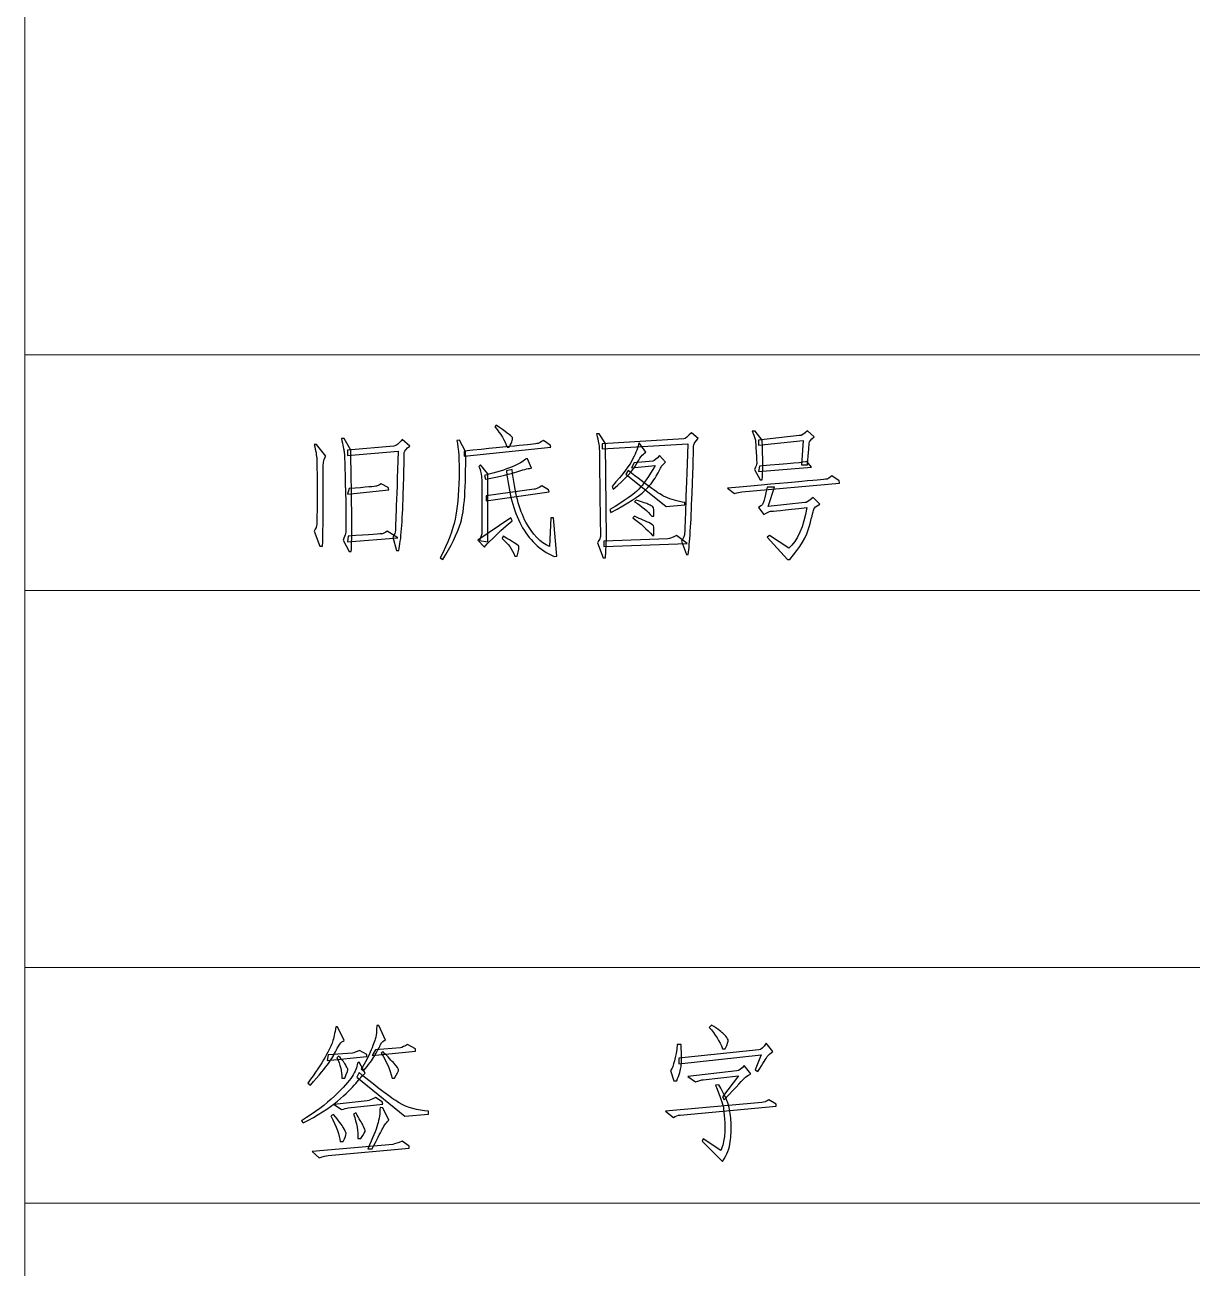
# Model space of a CAD drawing. Header units: millimetres. Extents: x -894 to 2281, y 379 to 1725.
# Drawn here: x -894.2 to -783, y 489.3 to 607.8 of the extents above; entities that cross this region are included whole.
import ezdxf

# ---------------------------------------------------------------- set-up
doc = ezdxf.new("R2010")
doc.units = ezdxf.units.MM
doc.layers.add('layer 1', color=7, linetype='Continuous')

msp = doc.modelspace()

# ---------------------------------------------------------------- linework, layer by layer
at = {"layer": 'layer 1', "color": 1, "lineweight": 9}
for points in [[(-894.236, 1713.062), (-894.236, 1713.062), (-894.236, 378.7), (-894.236, 378.7)], [(-773.752, 576.383), (-773.752, 576.383), (-894.236, 576.383), (-894.236, 576.383)], [(-773.752, 553.919), (-773.752, 553.919), (-894.236, 553.919), (-894.236, 553.919)], [(-773.752, 517.977), (-773.752, 517.977), (-894.236, 517.977), (-894.236, 517.977)], [(-773.752, 495.513), (-773.752, 495.513), (-894.236, 495.513), (-894.236, 495.513)]]:
    msp.add_open_spline(points, degree=3, dxfattribs=at)
at = {"layer": 'layer 1', "color": 1}
for points, knots in [([(-848.27, 567.569), (-848.481, 568.2), (-848.868, 568.85), (-849.429, 569.517), (-849.429, 569.517), (-849.429, 569.517), (-849.324, 569.674), (-849.324, 569.674), (-849.324, 569.674), (-848.412, 569.043), (-847.902, 568.665), (-847.796, 568.542), (-847.796, 568.542), (-847.693, 568.418), (-847.78, 568.095), (-848.061, 567.569), (-848.061, 567.569), (-848.061, 567.569), (-848.27, 567.569), (-848.27, 567.569)], [0, 0, 0, 0, 0.2, 0.2, 0.2, 0.2, 0.4, 0.4, 0.4, 0.4, 0.6, 0.6, 0.6, 0.6, 0.8, 0.8, 0.8, 0.8, 1, 1, 1, 1]), ([(-830.634, 563.146), (-830.739, 560.302), (-830.86, 558.372), (-831.002, 557.355), (-831.002, 557.355), (-831.002, 557.355), (-831.159, 557.355), (-831.159, 557.355), (-831.159, 557.355), (-831.159, 557.355), (-831.633, 558.617), (-831.633, 558.617), (-831.633, 558.617), (-831.458, 558.898), (-831.361, 559.161), (-831.343, 559.408), (-831.343, 559.408), (-831.325, 559.653), (-831.229, 562.479), (-831.054, 567.884), (-831.054, 567.884), (-831.054, 567.884), (-839.215, 567.41), (-839.215, 567.41), (-839.215, 567.41), (-839.215, 567.41), (-839.215, 567.884), (-839.215, 567.884), (-839.215, 567.884), (-839.215, 567.884), (-831.422, 568.358), (-831.422, 568.358), (-831.422, 568.358), (-831.283, 568.394), (-831.036, 568.587), (-830.685, 568.937), (-830.685, 568.937), (-830.685, 568.937), (-830.054, 568.412), (-830.054, 568.412), (-830.054, 568.412), (-830.371, 568.059), (-830.519, 567.805), (-830.501, 567.648), (-830.501, 567.648), (-830.483, 567.488), (-830.528, 565.988), (-830.634, 563.146)], [0, 0, 0, 0, 0.0833333, 0.0833333, 0.0833333, 0.0833333, 0.1666667, 0.1666667, 0.1666667, 0.1666667, 0.25, 0.25, 0.25, 0.25, 0.3333333, 0.3333333, 0.3333333, 0.3333333, 0.4166667, 0.4166667, 0.4166667, 0.4166667, 0.5, 0.5, 0.5, 0.5, 0.5833333, 0.5833333, 0.5833333, 0.5833333, 0.6666667, 0.6666667, 0.6666667, 0.6666667, 0.75, 0.75, 0.75, 0.75, 0.8333333, 0.8333333, 0.8333333, 0.8333333, 0.9166667, 0.9166667, 0.9166667, 0.9166667, 1, 1, 1, 1]), ([(-823.946, 564.462), (-823.946, 564.462), (-824.157, 564.462), (-824.157, 564.462), (-824.157, 564.462), (-824.157, 564.462), (-824.683, 565.462), (-824.683, 565.462), (-824.683, 565.462), (-824.544, 565.743), (-824.474, 565.927), (-824.474, 566.015), (-824.474, 566.015), (-824.474, 566.102), (-824.49, 566.462), (-824.526, 567.095), (-824.526, 567.095), (-824.562, 567.726), (-824.577, 568.077), (-824.577, 568.146), (-824.577, 568.146), (-824.577, 568.218), (-824.683, 568.533), (-824.894, 569.094), (-824.894, 569.094), (-824.894, 569.094), (-824.631, 569.094), (-824.631, 569.094), (-824.631, 569.094), (-824.631, 569.094), (-823.946, 568.252), (-823.946, 568.252), (-823.946, 568.252), (-823.876, 566.498), (-823.876, 565.235), (-823.946, 564.462)], [0, 0, 0, 0, 0.1111111, 0.1111111, 0.1111111, 0.1111111, 0.2222222, 0.2222222, 0.2222222, 0.2222222, 0.3333333, 0.3333333, 0.3333333, 0.3333333, 0.4444444, 0.4444444, 0.4444444, 0.4444444, 0.5555556, 0.5555556, 0.5555556, 0.5555556, 0.6666667, 0.6666667, 0.6666667, 0.6666667, 0.7777778, 0.7777778, 0.7777778, 0.7777778, 0.8888889, 0.8888889, 0.8888889, 0.8888889, 1, 1, 1, 1]), ([(-824.314, 568.252), (-824.314, 568.252), (-820.419, 568.674), (-820.419, 568.674), (-820.419, 568.674), (-820.208, 568.674), (-819.945, 568.832), (-819.628, 569.148), (-819.628, 569.148), (-819.628, 569.148), (-818.997, 568.569), (-818.997, 568.569), (-818.997, 568.569), (-819.314, 568.288), (-819.471, 568.086), (-819.471, 567.962), (-819.471, 567.962), (-819.471, 567.841), (-819.523, 567.147), (-819.628, 565.884), (-819.628, 565.884), (-819.628, 565.884), (-820.208, 565.884), (-820.208, 565.884), (-820.208, 565.884), (-820.208, 565.884), (-820.051, 568.2), (-820.051, 568.2), (-820.051, 568.2), (-820.051, 568.2), (-824.314, 567.778), (-824.314, 567.778), (-824.314, 567.778), (-824.314, 567.778), (-824.314, 568.252), (-824.314, 568.252)], [0, 0, 0, 0, 0.1111111, 0.1111111, 0.1111111, 0.1111111, 0.2222222, 0.2222222, 0.2222222, 0.2222222, 0.3333333, 0.3333333, 0.3333333, 0.3333333, 0.4444444, 0.4444444, 0.4444444, 0.4444444, 0.5555556, 0.5555556, 0.5555556, 0.5555556, 0.6666667, 0.6666667, 0.6666667, 0.6666667, 0.7777778, 0.7777778, 0.7777778, 0.7777778, 0.8888889, 0.8888889, 0.8888889, 0.8888889, 1, 1, 1, 1]), ([(-865.54, 566.727), (-865.68, 566.48), (-865.761, 566.286), (-865.776, 566.147), (-865.776, 566.147), (-865.794, 566.006), (-865.803, 564.927), (-865.803, 562.908), (-865.803, 562.908), (-865.803, 560.891), (-865.821, 559.302), (-865.855, 558.143), (-865.855, 558.143), (-865.855, 558.143), (-866.12, 558.143), (-866.12, 558.143), (-866.12, 558.143), (-866.12, 558.143), (-866.646, 559.565), (-866.646, 559.565), (-866.646, 559.565), (-866.506, 559.846), (-866.425, 560.057), (-866.41, 560.196), (-866.41, 560.196), (-866.392, 560.338), (-866.383, 561.365), (-866.383, 563.276), (-866.383, 563.276), (-866.383, 565.19), (-866.392, 566.262), (-866.41, 566.489), (-866.41, 566.489), (-866.425, 566.718), (-866.506, 567.165), (-866.646, 567.832), (-866.646, 567.832), (-866.646, 567.832), (-866.434, 567.832), (-866.434, 567.832), (-866.434, 567.832), (-866.434, 567.832), (-865.54, 566.727), (-865.54, 566.727)], [0, 0, 0, 0, 0.0909091, 0.0909091, 0.0909091, 0.0909091, 0.1818182, 0.1818182, 0.1818182, 0.1818182, 0.2727273, 0.2727273, 0.2727273, 0.2727273, 0.3636364, 0.3636364, 0.3636364, 0.3636364, 0.4545455, 0.4545455, 0.4545455, 0.4545455, 0.5454545, 0.5454545, 0.5454545, 0.5454545, 0.6363636, 0.6363636, 0.6363636, 0.6363636, 0.7272727, 0.7272727, 0.7272727, 0.7272727, 0.8181818, 0.8181818, 0.8181818, 0.8181818, 0.9090909, 0.9090909, 0.9090909, 0.9090909, 1, 1, 1, 1]), ([(-863.671, 563.276), (-863.723, 565.716), (-863.768, 567.014), (-863.802, 567.174), (-863.802, 567.174), (-863.838, 567.331), (-863.925, 567.744), (-864.067, 568.412), (-864.067, 568.412), (-864.067, 568.412), (-863.802, 568.412), (-863.802, 568.412), (-863.802, 568.412), (-863.802, 568.412), (-863.17, 567.304), (-863.17, 567.304), (-863.17, 567.304), (-863.065, 562.041), (-863.047, 558.81), (-863.119, 557.618), (-863.119, 557.618), (-863.119, 557.618), (-863.328, 557.618), (-863.328, 557.618), (-863.328, 557.618), (-863.328, 557.618), (-863.907, 558.723), (-863.907, 558.723), (-863.907, 558.723), (-863.802, 558.968), (-863.723, 559.179), (-863.671, 559.354), (-863.671, 559.354), (-863.617, 559.529), (-863.617, 560.837), (-863.671, 563.276)], [0, 0, 0, 0, 0.1111111, 0.1111111, 0.1111111, 0.1111111, 0.2222222, 0.2222222, 0.2222222, 0.2222222, 0.3333333, 0.3333333, 0.3333333, 0.3333333, 0.4444444, 0.4444444, 0.4444444, 0.4444444, 0.5555556, 0.5555556, 0.5555556, 0.5555556, 0.6666667, 0.6666667, 0.6666667, 0.6666667, 0.7777778, 0.7777778, 0.7777778, 0.7777778, 0.8888889, 0.8888889, 0.8888889, 0.8888889, 1, 1, 1, 1]), ([(-858.59, 557.723), (-858.59, 557.723), (-858.801, 557.723), (-858.801, 557.723), (-858.801, 557.723), (-858.801, 557.723), (-859.17, 558.986), (-859.17, 558.986), (-859.17, 558.986), (-859.028, 559.161), (-858.949, 559.32), (-858.931, 559.46), (-858.931, 559.46), (-858.916, 559.601), (-858.819, 562.18), (-858.644, 567.201), (-858.644, 567.201), (-858.644, 567.201), (-863.487, 566.778), (-863.487, 566.778), (-863.487, 566.778), (-863.487, 566.778), (-863.487, 567.304), (-863.487, 567.304), (-863.487, 567.304), (-863.487, 567.304), (-859.064, 567.672), (-859.064, 567.672), (-859.064, 567.672), (-858.819, 567.708), (-858.554, 567.92), (-858.273, 568.306), (-858.273, 568.306), (-858.273, 568.306), (-857.536, 567.672), (-857.536, 567.672), (-857.536, 567.672), (-857.889, 567.428), (-858.064, 567.225), (-858.064, 567.068), (-858.064, 567.068), (-858.064, 566.911), (-858.098, 565.559), (-858.17, 563.013), (-858.17, 563.013), (-858.24, 560.468), (-858.379, 558.705), (-858.59, 557.723)], [0, 0, 0, 0, 0.0833333, 0.0833333, 0.0833333, 0.0833333, 0.1666667, 0.1666667, 0.1666667, 0.1666667, 0.25, 0.25, 0.25, 0.25, 0.3333333, 0.3333333, 0.3333333, 0.3333333, 0.4166667, 0.4166667, 0.4166667, 0.4166667, 0.5, 0.5, 0.5, 0.5, 0.5833333, 0.5833333, 0.5833333, 0.5833333, 0.6666667, 0.6666667, 0.6666667, 0.6666667, 0.75, 0.75, 0.75, 0.75, 0.8333333, 0.8333333, 0.8333333, 0.8333333, 0.9166667, 0.9166667, 0.9166667, 0.9166667, 1, 1, 1, 1]), ([(-852.799, 568.252), (-852.799, 568.252), (-852.219, 567.147), (-852.219, 567.147), (-852.219, 567.147), (-852.186, 563.741), (-852.343, 561.488), (-852.693, 560.381), (-852.693, 560.381), (-853.044, 559.275), (-853.605, 558.11), (-854.378, 556.881), (-854.378, 556.881), (-854.378, 556.881), (-854.641, 557.038), (-854.641, 557.038), (-854.641, 557.038), (-853.904, 558.478), (-853.43, 559.698), (-853.219, 560.697), (-853.219, 560.697), (-853.01, 561.697), (-852.886, 563.022), (-852.85, 564.674), (-852.85, 564.674), (-852.817, 566.322), (-852.886, 567.497), (-853.062, 568.2), (-853.062, 568.2), (-853.062, 568.2), (-852.799, 568.252), (-852.799, 568.252)], [0, 0, 0, 0, 0.125, 0.125, 0.125, 0.125, 0.25, 0.25, 0.25, 0.25, 0.375, 0.375, 0.375, 0.375, 0.5, 0.5, 0.5, 0.5, 0.625, 0.625, 0.625, 0.625, 0.75, 0.75, 0.75, 0.75, 0.875, 0.875, 0.875, 0.875, 1, 1, 1, 1]), ([(-844.164, 567.778), (-844.164, 567.778), (-844.112, 567.569), (-844.112, 567.569), (-844.112, 567.569), (-844.112, 567.569), (-852.376, 566.727), (-852.376, 566.727), (-852.376, 566.727), (-852.376, 566.727), (-852.376, 567.201), (-852.376, 567.201), (-852.376, 567.201), (-847.708, 567.657), (-845.35, 567.902), (-845.296, 567.938), (-845.296, 567.938), (-845.244, 567.971), (-845.076, 568.059), (-844.795, 568.2), (-844.795, 568.2), (-844.795, 568.2), (-844.164, 567.778), (-844.164, 567.778)], [0, 0, 0, 0, 0.1666667, 0.1666667, 0.1666667, 0.1666667, 0.3333333, 0.3333333, 0.3333333, 0.3333333, 0.5, 0.5, 0.5, 0.5, 0.6666667, 0.6666667, 0.6666667, 0.6666667, 0.8333333, 0.8333333, 0.8333333, 0.8333333, 1, 1, 1, 1]), ([(-838.795, 558.88), (-838.795, 558.88), (-838.898, 557.038), (-838.898, 557.038), (-838.898, 557.038), (-838.898, 557.038), (-839.109, 557.038), (-839.109, 557.038), (-839.109, 557.038), (-839.109, 557.038), (-839.637, 558.46), (-839.637, 558.46), (-839.637, 558.46), (-839.46, 558.777), (-839.372, 558.977), (-839.372, 559.064), (-839.372, 559.064), (-839.372, 559.152), (-839.39, 560.549), (-839.426, 563.252), (-839.426, 563.252), (-839.46, 565.954), (-839.478, 567.385), (-839.478, 567.542), (-839.478, 567.542), (-839.478, 567.699), (-839.565, 568.131), (-839.74, 568.832), (-839.74, 568.832), (-839.74, 568.832), (-839.478, 568.832), (-839.478, 568.832), (-839.478, 568.832), (-839.478, 568.832), (-838.898, 567.938), (-838.898, 567.938), (-838.898, 567.938), (-838.898, 567.938), (-838.795, 558.88), (-838.795, 558.88)], [0, 0, 0, 0, 0.1, 0.1, 0.1, 0.1, 0.2, 0.2, 0.2, 0.2, 0.3, 0.3, 0.3, 0.3, 0.4, 0.4, 0.4, 0.4, 0.5, 0.5, 0.5, 0.5, 0.6, 0.6, 0.6, 0.6, 0.7, 0.7, 0.7, 0.7, 0.8, 0.8, 0.8, 0.8, 0.9, 0.9, 0.9, 0.9, 1, 1, 1, 1]), ([(-838.161, 563.566), (-838.161, 563.566), (-838.267, 563.831), (-838.267, 563.831), (-838.267, 563.831), (-837.213, 565.024), (-836.548, 565.909), (-836.268, 566.489), (-836.268, 566.489), (-835.987, 567.068), (-835.794, 567.569), (-835.688, 567.989), (-835.688, 567.989), (-835.688, 567.989), (-835.057, 567.095), (-835.057, 567.095), (-835.057, 567.095), (-835.338, 566.92), (-835.634, 566.534), (-835.951, 565.936), (-835.951, 565.936), (-836.268, 565.338), (-837.004, 564.55), (-838.161, 563.566)], [0, 0, 0, 0, 0.1666667, 0.1666667, 0.1666667, 0.1666667, 0.3333333, 0.3333333, 0.3333333, 0.3333333, 0.5, 0.5, 0.5, 0.5, 0.6666667, 0.6666667, 0.6666667, 0.6666667, 0.8333333, 0.8333333, 0.8333333, 0.8333333, 1, 1, 1, 1]), ([(-835.187, 563.382), (-835.661, 562.908), (-836.724, 562.234), (-838.372, 561.356), (-838.372, 561.356), (-838.372, 561.356), (-838.478, 561.618), (-838.478, 561.618), (-838.478, 561.618), (-837.074, 562.461), (-836.153, 563.11), (-835.715, 563.566), (-835.715, 563.566), (-835.275, 564.022), (-834.758, 564.777), (-834.16, 565.83), (-834.16, 565.83), (-834.16, 565.83), (-836.425, 565.619), (-836.425, 565.619), (-836.425, 565.619), (-836.425, 565.619), (-836.162, 566.093), (-836.162, 566.093), (-836.162, 566.093), (-836.162, 566.093), (-834.372, 566.253), (-834.372, 566.253), (-834.372, 566.253), (-834.23, 566.286), (-834.021, 566.462), (-833.74, 566.778), (-833.74, 566.778), (-833.74, 566.778), (-833.161, 566.147), (-833.161, 566.147), (-833.161, 566.147), (-833.406, 565.936), (-833.547, 565.779), (-833.581, 565.673), (-833.581, 565.673), (-833.617, 565.568), (-833.774, 565.278), (-834.055, 564.804), (-834.055, 564.804), (-834.336, 564.33), (-834.713, 563.856), (-835.187, 563.382)], [0, 0, 0, 0, 0.0833333, 0.0833333, 0.0833333, 0.0833333, 0.1666667, 0.1666667, 0.1666667, 0.1666667, 0.25, 0.25, 0.25, 0.25, 0.3333333, 0.3333333, 0.3333333, 0.3333333, 0.4166667, 0.4166667, 0.4166667, 0.4166667, 0.5, 0.5, 0.5, 0.5, 0.5833333, 0.5833333, 0.5833333, 0.5833333, 0.6666667, 0.6666667, 0.6666667, 0.6666667, 0.75, 0.75, 0.75, 0.75, 0.8333333, 0.8333333, 0.8333333, 0.8333333, 0.9166667, 0.9166667, 0.9166667, 0.9166667, 1, 1, 1, 1]), ([(-850.692, 559.302), (-850.692, 559.302), (-850.692, 564.462), (-850.692, 564.462), (-850.692, 564.462), (-850.692, 564.954), (-850.782, 565.374), (-850.957, 565.725), (-850.957, 565.725), (-850.957, 565.725), (-850.797, 565.884), (-850.797, 565.884), (-850.797, 565.884), (-850.797, 565.884), (-850.114, 565.042), (-850.114, 565.042), (-850.114, 565.042), (-850.114, 565.042), (-850.114, 558.566), (-850.114, 558.566), (-850.114, 558.566), (-850.114, 558.566), (-850.903, 558.671), (-850.903, 558.671), (-850.903, 558.671), (-850.903, 558.671), (-850.692, 559.302), (-850.692, 559.302)], [0, 0, 0, 0, 0.1428571, 0.1428571, 0.1428571, 0.1428571, 0.2857143, 0.2857143, 0.2857143, 0.2857143, 0.4285714, 0.4285714, 0.4285714, 0.4285714, 0.5714286, 0.5714286, 0.5714286, 0.5714286, 0.7142857, 0.7142857, 0.7142857, 0.7142857, 0.8571429, 0.8571429, 0.8571429, 0.8571429, 1, 1, 1, 1]), ([(-850.323, 564.514), (-850.323, 564.514), (-850.429, 564.882), (-850.429, 564.882), (-850.429, 564.882), (-849.306, 565.163), (-848.43, 565.435), (-847.796, 565.7), (-847.796, 565.7), (-847.165, 565.963), (-846.727, 566.217), (-846.48, 566.462), (-846.48, 566.462), (-846.48, 566.462), (-846.322, 566.462), (-846.322, 566.462), (-846.322, 566.462), (-846.322, 566.462), (-845.954, 565.568), (-845.954, 565.568), (-845.954, 565.568), (-846.34, 565.532), (-846.805, 565.419), (-847.349, 565.226), (-847.349, 565.226), (-847.893, 565.033), (-848.886, 564.795), (-850.323, 564.514)], [0, 0, 0, 0, 0.1428571, 0.1428571, 0.1428571, 0.1428571, 0.2857143, 0.2857143, 0.2857143, 0.2857143, 0.4285714, 0.4285714, 0.4285714, 0.4285714, 0.5714286, 0.5714286, 0.5714286, 0.5714286, 0.7142857, 0.7142857, 0.7142857, 0.7142857, 0.8571429, 0.8571429, 0.8571429, 0.8571429, 1, 1, 1, 1]), ([(-844.112, 560.83), (-844.112, 560.83), (-843.849, 560.83), (-843.849, 560.83), (-843.849, 560.83), (-843.849, 560.83), (-843.532, 557.195), (-843.532, 557.195), (-843.532, 557.195), (-843.532, 557.195), (-843.795, 557.144), (-843.795, 557.144), (-843.795, 557.144), (-845.166, 557.775), (-846.208, 558.777), (-846.929, 560.145), (-846.929, 560.145), (-847.648, 561.513), (-848.113, 563.234), (-848.324, 565.305), (-848.324, 565.305), (-848.324, 565.305), (-847.796, 565.462), (-847.796, 565.462), (-847.796, 565.462), (-847.551, 563.285), (-847.113, 561.609), (-846.48, 560.435), (-846.48, 560.435), (-845.848, 559.257), (-845.094, 558.478), (-844.218, 558.092), (-844.218, 558.092), (-844.218, 558.092), (-844.112, 560.83), (-844.112, 560.83)], [0, 0, 0, 0, 0.1111111, 0.1111111, 0.1111111, 0.1111111, 0.2222222, 0.2222222, 0.2222222, 0.2222222, 0.3333333, 0.3333333, 0.3333333, 0.3333333, 0.4444444, 0.4444444, 0.4444444, 0.4444444, 0.5555556, 0.5555556, 0.5555556, 0.5555556, 0.6666667, 0.6666667, 0.6666667, 0.6666667, 0.7777778, 0.7777778, 0.7777778, 0.7777778, 0.8888889, 0.8888889, 0.8888889, 0.8888889, 1, 1, 1, 1]), ([(-836.95, 564.988), (-836.95, 564.988), (-836.742, 565.356), (-836.742, 565.356), (-836.742, 565.356), (-834.915, 563.919), (-833.731, 563.076), (-833.188, 562.829), (-833.188, 562.829), (-832.642, 562.584), (-832.02, 562.409), (-831.316, 562.304), (-831.316, 562.304), (-831.316, 562.304), (-831.316, 562.092), (-831.316, 562.092), (-831.316, 562.092), (-831.316, 562.092), (-833.107, 561.935), (-833.107, 561.935), (-833.107, 561.935), (-833.107, 561.935), (-836.95, 564.988), (-836.95, 564.988)], [0, 0, 0, 0, 0.1666667, 0.1666667, 0.1666667, 0.1666667, 0.3333333, 0.3333333, 0.3333333, 0.3333333, 0.5, 0.5, 0.5, 0.5, 0.6666667, 0.6666667, 0.6666667, 0.6666667, 0.8333333, 0.8333333, 0.8333333, 0.8333333, 1, 1, 1, 1]), ([(-819.26, 565.673), (-819.26, 565.673), (-824.314, 565.251), (-824.314, 565.251), (-824.314, 565.251), (-824.314, 565.251), (-824.209, 565.779), (-824.209, 565.779), (-824.209, 565.779), (-821.367, 565.988), (-819.858, 566.129), (-819.682, 566.199), (-819.682, 566.199), (-819.682, 566.199), (-819.26, 565.673), (-819.26, 565.673)], [0, 0, 0, 0, 0.25, 0.25, 0.25, 0.25, 0.5, 0.5, 0.5, 0.5, 0.75, 0.75, 0.75, 0.75, 1, 1, 1, 1]), ([(-816.627, 564.357), (-816.627, 564.357), (-816.576, 564.146), (-816.576, 564.146), (-816.576, 564.146), (-816.576, 564.146), (-825.894, 563.303), (-825.894, 563.303), (-825.894, 563.303), (-826.071, 563.303), (-826.298, 563.252), (-826.579, 563.146), (-826.579, 563.146), (-826.579, 563.146), (-827.264, 563.672), (-827.264, 563.672), (-827.264, 563.672), (-820.981, 564.233), (-817.813, 564.523), (-817.759, 564.541), (-817.759, 564.541), (-817.708, 564.559), (-817.557, 564.656), (-817.312, 564.831), (-817.312, 564.831), (-817.312, 564.831), (-816.627, 564.357), (-816.627, 564.357)], [0, 0, 0, 0, 0.1428571, 0.1428571, 0.1428571, 0.1428571, 0.2857143, 0.2857143, 0.2857143, 0.2857143, 0.4285714, 0.4285714, 0.4285714, 0.4285714, 0.5714286, 0.5714286, 0.5714286, 0.5714286, 0.7142857, 0.7142857, 0.7142857, 0.7142857, 0.8571429, 0.8571429, 0.8571429, 0.8571429, 1, 1, 1, 1]), ([(-859.538, 563.514), (-859.538, 563.514), (-863.487, 563.092), (-863.487, 563.092), (-863.487, 563.092), (-863.487, 563.092), (-863.328, 563.62), (-863.328, 563.62), (-863.328, 563.62), (-861.679, 563.759), (-860.809, 563.838), (-860.722, 563.856), (-860.722, 563.856), (-860.634, 563.874), (-860.486, 563.952), (-860.275, 564.094), (-860.275, 564.094), (-860.275, 564.094), (-859.59, 563.726), (-859.59, 563.726), (-859.59, 563.726), (-859.59, 563.726), (-859.538, 563.514), (-859.538, 563.514)], [0, 0, 0, 0, 0.1666667, 0.1666667, 0.1666667, 0.1666667, 0.3333333, 0.3333333, 0.3333333, 0.3333333, 0.5, 0.5, 0.5, 0.5, 0.6666667, 0.6666667, 0.6666667, 0.6666667, 0.8333333, 0.8333333, 0.8333333, 0.8333333, 1, 1, 1, 1]), ([(-850.272, 562.935), (-850.272, 562.935), (-845.691, 563.566), (-845.691, 563.566), (-845.691, 563.566), (-845.586, 563.566), (-845.341, 563.672), (-844.954, 563.883), (-844.954, 563.883), (-844.954, 563.883), (-844.323, 563.514), (-844.323, 563.514), (-844.323, 563.514), (-844.323, 563.514), (-844.269, 563.303), (-844.269, 563.303), (-844.269, 563.303), (-844.269, 563.303), (-850.272, 562.461), (-850.272, 562.461), (-850.272, 562.461), (-850.272, 562.461), (-850.272, 562.935), (-850.272, 562.935)], [0, 0, 0, 0, 0.1666667, 0.1666667, 0.1666667, 0.1666667, 0.3333333, 0.3333333, 0.3333333, 0.3333333, 0.5, 0.5, 0.5, 0.5, 0.6666667, 0.6666667, 0.6666667, 0.6666667, 0.8333333, 0.8333333, 0.8333333, 0.8333333, 1, 1, 1, 1]), ([(-821.419, 557.934), (-820.576, 558.671), (-819.997, 559.97), (-819.682, 561.83), (-819.682, 561.83), (-821.893, 561.585), (-823.052, 561.461), (-823.158, 561.461), (-823.158, 561.461), (-823.263, 561.461), (-823.472, 561.356), (-823.789, 561.144), (-823.789, 561.144), (-823.789, 561.144), (-824.314, 561.83), (-824.314, 561.83), (-824.314, 561.83), (-824.139, 561.935), (-824.016, 562.014), (-823.946, 562.065), (-823.946, 562.065), (-823.876, 562.119), (-823.719, 562.69), (-823.472, 563.777), (-823.472, 563.777), (-823.472, 563.777), (-822.789, 563.777), (-822.789, 563.777), (-822.789, 563.777), (-822.789, 563.777), (-823.366, 561.935), (-823.366, 561.935), (-823.366, 561.935), (-823.366, 561.935), (-819.894, 562.304), (-819.894, 562.304), (-819.894, 562.304), (-819.752, 562.268), (-819.489, 562.427), (-819.103, 562.778), (-819.103, 562.778), (-819.103, 562.778), (-818.472, 562.146), (-818.472, 562.146), (-818.472, 562.146), (-818.822, 561.935), (-819.006, 561.785), (-819.024, 561.697), (-819.024, 561.697), (-819.042, 561.609), (-819.181, 561.066), (-819.444, 560.066), (-819.444, 560.066), (-819.709, 559.064), (-820.332, 558.004), (-821.313, 556.881), (-821.313, 556.881), (-821.313, 556.881), (-821.524, 556.881), (-821.524, 556.881), (-821.524, 556.881), (-821.524, 556.881), (-823.472, 558.986), (-823.472, 558.986), (-823.472, 558.986), (-823.472, 558.986), (-823.263, 559.145), (-823.263, 559.145), (-823.263, 559.145), (-823.263, 559.145), (-821.419, 557.934), (-821.419, 557.934)], [0, 0, 0, 0, 0.0555556, 0.0555556, 0.0555556, 0.0555556, 0.1111111, 0.1111111, 0.1111111, 0.1111111, 0.1666667, 0.1666667, 0.1666667, 0.1666667, 0.2222222, 0.2222222, 0.2222222, 0.2222222, 0.2777778, 0.2777778, 0.2777778, 0.2777778, 0.3333333, 0.3333333, 0.3333333, 0.3333333, 0.3888889, 0.3888889, 0.3888889, 0.3888889, 0.4444444, 0.4444444, 0.4444444, 0.4444444, 0.5, 0.5, 0.5, 0.5, 0.5555556, 0.5555556, 0.5555556, 0.5555556, 0.6111111, 0.6111111, 0.6111111, 0.6111111, 0.6666667, 0.6666667, 0.6666667, 0.6666667, 0.7222222, 0.7222222, 0.7222222, 0.7222222, 0.7777778, 0.7777778, 0.7777778, 0.7777778, 0.8333333, 0.8333333, 0.8333333, 0.8333333, 0.8888889, 0.8888889, 0.8888889, 0.8888889, 0.9444444, 0.9444444, 0.9444444, 0.9444444, 1, 1, 1, 1]), ([(-835.951, 562.515), (-835.353, 562.337), (-834.96, 562.207), (-834.767, 562.119), (-834.767, 562.119), (-834.574, 562.032), (-834.441, 561.953), (-834.372, 561.881), (-834.372, 561.881), (-834.302, 561.812), (-834.266, 561.513), (-834.266, 560.987), (-834.266, 560.987), (-834.266, 560.987), (-834.477, 560.987), (-834.477, 560.987), (-834.477, 560.987), (-834.864, 561.479), (-835.407, 561.935), (-836.108, 562.355), (-836.108, 562.355), (-836.108, 562.355), (-835.951, 562.515), (-835.951, 562.515)], [0, 0, 0, 0, 0.1666667, 0.1666667, 0.1666667, 0.1666667, 0.3333333, 0.3333333, 0.3333333, 0.3333333, 0.5, 0.5, 0.5, 0.5, 0.6666667, 0.6666667, 0.6666667, 0.6666667, 0.8333333, 0.8333333, 0.8333333, 0.8333333, 1, 1, 1, 1]), ([(-847.902, 560.83), (-847.902, 560.83), (-847.796, 560.565), (-847.796, 560.565), (-847.796, 560.565), (-849.378, 559.161), (-850.254, 558.318), (-850.429, 558.038), (-850.429, 558.038), (-850.429, 558.038), (-851.062, 558.723), (-851.062, 558.723), (-851.062, 558.723), (-851.062, 558.723), (-847.902, 560.83), (-847.902, 560.83)], [0, 0, 0, 0, 0.25, 0.25, 0.25, 0.25, 0.5, 0.5, 0.5, 0.5, 0.75, 0.75, 0.75, 0.75, 1, 1, 1, 1]), ([(-836.268, 560.83), (-836.268, 560.83), (-836.108, 560.987), (-836.108, 560.987), (-836.108, 560.987), (-835.477, 560.706), (-835.03, 560.504), (-834.767, 560.381), (-834.767, 560.381), (-834.502, 560.259), (-834.354, 560.154), (-834.318, 560.066), (-834.318, 560.066), (-834.284, 559.979), (-834.266, 559.671), (-834.266, 559.145), (-834.266, 559.145), (-834.266, 559.145), (-834.423, 559.145), (-834.423, 559.145), (-834.423, 559.145), (-834.915, 559.74), (-835.528, 560.302), (-836.268, 560.83)], [0, 0, 0, 0, 0.1666667, 0.1666667, 0.1666667, 0.1666667, 0.3333333, 0.3333333, 0.3333333, 0.3333333, 0.5, 0.5, 0.5, 0.5, 0.6666667, 0.6666667, 0.6666667, 0.6666667, 0.8333333, 0.8333333, 0.8333333, 0.8333333, 1, 1, 1, 1]), ([(-863.487, 558.566), (-863.487, 558.566), (-863.433, 559.091), (-863.433, 559.091), (-863.433, 559.091), (-861.328, 559.233), (-860.232, 559.311), (-860.145, 559.329), (-860.145, 559.329), (-860.055, 559.345), (-859.906, 559.426), (-859.695, 559.565), (-859.695, 559.565), (-859.695, 559.565), (-858.696, 558.934), (-858.696, 558.934), (-858.696, 558.934), (-858.696, 558.934), (-863.487, 558.566), (-863.487, 558.566)], [0, 0, 0, 0, 0.2, 0.2, 0.2, 0.2, 0.4, 0.4, 0.4, 0.4, 0.6, 0.6, 0.6, 0.6, 0.8, 0.8, 0.8, 0.8, 1, 1, 1, 1]), ([(-848.744, 558.88), (-848.744, 558.88), (-848.638, 559.091), (-848.638, 559.091), (-848.638, 559.091), (-847.726, 558.566), (-847.234, 558.258), (-847.165, 558.17), (-847.165, 558.17), (-847.095, 558.083), (-847.147, 557.757), (-847.322, 557.195), (-847.322, 557.195), (-847.322, 557.195), (-847.533, 557.195), (-847.533, 557.195), (-847.533, 557.195), (-847.78, 557.829), (-848.182, 558.39), (-848.744, 558.88)], [0, 0, 0, 0, 0.2, 0.2, 0.2, 0.2, 0.4, 0.4, 0.4, 0.4, 0.6, 0.6, 0.6, 0.6, 0.8, 0.8, 0.8, 0.8, 1, 1, 1, 1]), ([(-839.058, 558.092), (-839.058, 558.092), (-839.058, 558.617), (-839.058, 558.617), (-839.058, 558.617), (-839.058, 558.617), (-832.95, 558.828), (-832.95, 558.828), (-832.95, 558.828), (-832.774, 558.864), (-832.494, 558.968), (-832.107, 559.145), (-832.107, 559.145), (-832.107, 559.145), (-831.108, 558.406), (-831.108, 558.406), (-831.108, 558.406), (-831.108, 558.406), (-839.058, 558.092), (-839.058, 558.092)], [0, 0, 0, 0, 0.2, 0.2, 0.2, 0.2, 0.4, 0.4, 0.4, 0.4, 0.6, 0.6, 0.6, 0.6, 0.8, 0.8, 0.8, 0.8, 1, 1, 1, 1]), ([(-863.802, 511.008), (-864.082, 510.866), (-864.33, 510.57), (-864.541, 510.111), (-864.541, 510.111), (-864.75, 509.655), (-865.006, 509.226), (-865.302, 508.822), (-865.302, 508.822), (-865.601, 508.418), (-866.172, 507.726), (-867.014, 506.742), (-867.014, 506.742), (-867.014, 506.742), (-867.277, 506.953), (-867.277, 506.953), (-867.277, 506.953), (-866.54, 507.937), (-865.987, 508.761), (-865.619, 509.429), (-865.619, 509.429), (-865.251, 510.096), (-865.012, 510.585), (-864.909, 510.902), (-864.909, 510.902), (-864.804, 511.219), (-864.698, 511.693), (-864.592, 512.324), (-864.592, 512.324), (-864.592, 512.324), (-864.435, 512.324), (-864.435, 512.324), (-864.435, 512.324), (-864.435, 512.324), (-863.802, 511.008), (-863.802, 511.008)], [0, 0, 0, 0, 0.1111111, 0.1111111, 0.1111111, 0.1111111, 0.2222222, 0.2222222, 0.2222222, 0.2222222, 0.3333333, 0.3333333, 0.3333333, 0.3333333, 0.4444444, 0.4444444, 0.4444444, 0.4444444, 0.5555556, 0.5555556, 0.5555556, 0.5555556, 0.6666667, 0.6666667, 0.6666667, 0.6666667, 0.7777778, 0.7777778, 0.7777778, 0.7777778, 0.8888889, 0.8888889, 0.8888889, 0.8888889, 1, 1, 1, 1]), ([(-860.776, 511.322), (-860.722, 511.533), (-860.697, 511.902), (-860.697, 512.43), (-860.697, 512.43), (-860.697, 512.43), (-860.486, 512.43), (-860.486, 512.43), (-860.486, 512.43), (-860.486, 512.43), (-859.855, 511.059), (-859.855, 511.059), (-859.855, 511.059), (-860.03, 511.059), (-860.196, 510.893), (-860.353, 510.561), (-860.353, 510.561), (-860.513, 510.226), (-860.697, 509.885), (-860.906, 509.534), (-860.906, 509.534), (-861.117, 509.181), (-861.468, 508.707), (-861.96, 508.112), (-861.96, 508.112), (-861.96, 508.112), (-862.171, 508.323), (-862.171, 508.323), (-862.171, 508.323), (-861.784, 508.919), (-861.468, 509.516), (-861.223, 510.111), (-861.223, 510.111), (-860.978, 510.709), (-860.827, 511.113), (-860.776, 511.322)], [0, 0, 0, 0, 0.1111111, 0.1111111, 0.1111111, 0.1111111, 0.2222222, 0.2222222, 0.2222222, 0.2222222, 0.3333333, 0.3333333, 0.3333333, 0.3333333, 0.4444444, 0.4444444, 0.4444444, 0.4444444, 0.5555556, 0.5555556, 0.5555556, 0.5555556, 0.6666667, 0.6666667, 0.6666667, 0.6666667, 0.7777778, 0.7777778, 0.7777778, 0.7777778, 0.8888889, 0.8888889, 0.8888889, 0.8888889, 1, 1, 1, 1]), ([(-827.571, 511.587), (-827.36, 511.376), (-827.239, 511.21), (-827.203, 511.086), (-827.203, 511.086), (-827.169, 510.963), (-827.257, 510.673), (-827.466, 510.217), (-827.466, 510.217), (-827.466, 510.217), (-827.731, 510.217), (-827.731, 510.217), (-827.731, 510.217), (-828.012, 510.954), (-828.432, 511.639), (-828.993, 512.27), (-828.993, 512.27), (-828.993, 512.27), (-828.782, 512.481), (-828.782, 512.481), (-828.782, 512.481), (-828.187, 512.095), (-827.782, 511.796), (-827.571, 511.587)], [0, 0, 0, 0, 0.1666667, 0.1666667, 0.1666667, 0.1666667, 0.3333333, 0.3333333, 0.3333333, 0.3333333, 0.5, 0.5, 0.5, 0.5, 0.6666667, 0.6666667, 0.6666667, 0.6666667, 0.8333333, 0.8333333, 0.8333333, 0.8333333, 1, 1, 1, 1]), ([(-861.643, 509.691), (-861.643, 509.691), (-861.643, 509.48), (-861.643, 509.48), (-861.643, 509.48), (-861.643, 509.48), (-865.435, 509.112), (-865.435, 509.112), (-865.435, 509.112), (-865.435, 509.112), (-865.329, 509.637), (-865.329, 509.637), (-865.329, 509.637), (-865.329, 509.637), (-863.013, 509.797), (-863.013, 509.797), (-863.013, 509.797), (-862.872, 509.831), (-862.645, 509.918), (-862.328, 510.06), (-862.328, 510.06), (-862.328, 510.06), (-861.643, 509.691), (-861.643, 509.691)], [0, 0, 0, 0, 0.1666667, 0.1666667, 0.1666667, 0.1666667, 0.3333333, 0.3333333, 0.3333333, 0.3333333, 0.5, 0.5, 0.5, 0.5, 0.6666667, 0.6666667, 0.6666667, 0.6666667, 0.8333333, 0.8333333, 0.8333333, 0.8333333, 1, 1, 1, 1]), ([(-858.433, 510.323), (-858.258, 510.359), (-858.028, 510.464), (-857.748, 510.639), (-857.748, 510.639), (-857.748, 510.639), (-857.011, 510.217), (-857.011, 510.217), (-857.011, 510.217), (-857.011, 510.217), (-857.011, 510.008), (-857.011, 510.008), (-857.011, 510.008), (-857.011, 510.008), (-861.117, 509.586), (-861.117, 509.586), (-861.117, 509.586), (-861.117, 509.586), (-860.8, 510.111), (-860.8, 510.111), (-860.8, 510.111), (-860.8, 510.111), (-858.433, 510.323), (-858.433, 510.323)], [0, 0, 0, 0, 0.1666667, 0.1666667, 0.1666667, 0.1666667, 0.3333333, 0.3333333, 0.3333333, 0.3333333, 0.5, 0.5, 0.5, 0.5, 0.6666667, 0.6666667, 0.6666667, 0.6666667, 0.8333333, 0.8333333, 0.8333333, 0.8333333, 1, 1, 1, 1]), ([(-859.012, 507.427), (-859.012, 507.427), (-859.221, 507.427), (-859.221, 507.427), (-859.221, 507.427), (-859.432, 508.269), (-859.783, 509.06), (-860.275, 509.797), (-860.275, 509.797), (-860.275, 509.797), (-860.118, 509.954), (-860.118, 509.954), (-860.118, 509.954), (-859.626, 509.462), (-859.257, 509.076), (-859.012, 508.795), (-859.012, 508.795), (-858.765, 508.514), (-858.635, 508.323), (-858.617, 508.218), (-858.617, 508.218), (-858.599, 508.112), (-858.732, 507.849), (-859.012, 507.427)], [0, 0, 0, 0, 0.1666667, 0.1666667, 0.1666667, 0.1666667, 0.3333333, 0.3333333, 0.3333333, 0.3333333, 0.5, 0.5, 0.5, 0.5, 0.6666667, 0.6666667, 0.6666667, 0.6666667, 0.8333333, 0.8333333, 0.8333333, 0.8333333, 1, 1, 1, 1]), ([(-832.1, 507.164), (-832.1, 507.164), (-832.363, 507.164), (-832.363, 507.164), (-832.363, 507.164), (-832.363, 507.164), (-832.68, 508.164), (-832.68, 508.164), (-832.68, 508.164), (-832.399, 508.55), (-832.188, 509.375), (-832.046, 510.639), (-832.046, 510.639), (-832.046, 510.639), (-831.678, 510.639), (-831.678, 510.639), (-831.678, 510.639), (-831.644, 509.55), (-831.644, 508.849), (-831.678, 508.532), (-831.678, 508.532), (-831.714, 508.218), (-831.853, 507.762), (-832.1, 507.164)], [0, 0, 0, 0, 0.1666667, 0.1666667, 0.1666667, 0.1666667, 0.3333333, 0.3333333, 0.3333333, 0.3333333, 0.5, 0.5, 0.5, 0.5, 0.6666667, 0.6666667, 0.6666667, 0.6666667, 0.8333333, 0.8333333, 0.8333333, 0.8333333, 1, 1, 1, 1]), ([(-824.256, 510.111), (-824.08, 510.147), (-823.851, 510.359), (-823.57, 510.745), (-823.57, 510.745), (-823.57, 510.745), (-822.939, 509.954), (-822.939, 509.954), (-822.939, 509.954), (-823.184, 509.779), (-823.359, 509.622), (-823.465, 509.48), (-823.465, 509.48), (-823.57, 509.341), (-823.869, 508.867), (-824.361, 508.058), (-824.361, 508.058), (-824.361, 508.058), (-824.624, 508.218), (-824.624, 508.218), (-824.624, 508.218), (-824.624, 508.218), (-824.044, 509.637), (-824.044, 509.637), (-824.044, 509.637), (-824.044, 509.637), (-831.889, 508.795), (-831.889, 508.795), (-831.889, 508.795), (-831.889, 508.795), (-831.889, 509.323), (-831.889, 509.323), (-831.889, 509.323), (-831.889, 509.323), (-824.256, 510.111), (-824.256, 510.111)], [0, 0, 0, 0, 0.1111111, 0.1111111, 0.1111111, 0.1111111, 0.2222222, 0.2222222, 0.2222222, 0.2222222, 0.3333333, 0.3333333, 0.3333333, 0.3333333, 0.4444444, 0.4444444, 0.4444444, 0.4444444, 0.5555556, 0.5555556, 0.5555556, 0.5555556, 0.6666667, 0.6666667, 0.6666667, 0.6666667, 0.7777778, 0.7777778, 0.7777778, 0.7777778, 0.8888889, 0.8888889, 0.8888889, 0.8888889, 1, 1, 1, 1]), ([(-864.725, 505.715), (-863.898, 506.506), (-863.337, 507.128), (-863.04, 507.584), (-863.04, 507.584), (-862.741, 508.043), (-862.575, 508.463), (-862.539, 508.849), (-862.539, 508.849), (-862.539, 508.849), (-862.382, 508.955), (-862.382, 508.955), (-862.382, 508.955), (-862.382, 508.955), (-861.802, 507.901), (-861.802, 507.901), (-861.802, 507.901), (-862.047, 507.69), (-862.346, 507.366), (-862.696, 506.926), (-862.696, 506.926), (-863.047, 506.488), (-863.626, 505.926), (-864.435, 505.241), (-864.435, 505.241), (-865.242, 504.558), (-866.329, 503.864), (-867.699, 503.163), (-867.699, 503.163), (-867.699, 503.163), (-867.856, 503.372), (-867.856, 503.372), (-867.856, 503.372), (-866.594, 504.145), (-865.549, 504.927), (-864.725, 505.715)], [0, 0, 0, 0, 0.1111111, 0.1111111, 0.1111111, 0.1111111, 0.2222222, 0.2222222, 0.2222222, 0.2222222, 0.3333333, 0.3333333, 0.3333333, 0.3333333, 0.4444444, 0.4444444, 0.4444444, 0.4444444, 0.5555556, 0.5555556, 0.5555556, 0.5555556, 0.6666667, 0.6666667, 0.6666667, 0.6666667, 0.7777778, 0.7777778, 0.7777778, 0.7777778, 0.8888889, 0.8888889, 0.8888889, 0.8888889, 1, 1, 1, 1]), ([(-863.644, 508.665), (-863.575, 508.508), (-863.514, 508.393), (-863.46, 508.323), (-863.46, 508.323), (-863.409, 508.251), (-863.505, 507.953), (-863.75, 507.427), (-863.75, 507.427), (-863.75, 507.427), (-864.013, 507.427), (-864.013, 507.427), (-864.013, 507.427), (-864.013, 508.058), (-864.17, 508.707), (-864.487, 509.375), (-864.487, 509.375), (-864.487, 509.375), (-864.33, 509.534), (-864.33, 509.534), (-864.33, 509.534), (-863.943, 509.112), (-863.714, 508.822), (-863.644, 508.665)], [0, 0, 0, 0, 0.1666667, 0.1666667, 0.1666667, 0.1666667, 0.3333333, 0.3333333, 0.3333333, 0.3333333, 0.5, 0.5, 0.5, 0.5, 0.6666667, 0.6666667, 0.6666667, 0.6666667, 0.8333333, 0.8333333, 0.8333333, 0.8333333, 1, 1, 1, 1]), ([(-829.573, 507.27), (-829.748, 507.27), (-829.993, 507.2), (-830.31, 507.059), (-830.31, 507.059), (-830.31, 507.059), (-831.046, 507.584), (-831.046, 507.584), (-831.046, 507.584), (-831.046, 507.584), (-826.36, 508.112), (-826.36, 508.112), (-826.36, 508.112), (-826.185, 508.112), (-825.956, 508.287), (-825.675, 508.638), (-825.675, 508.638), (-825.675, 508.638), (-825.044, 507.849), (-825.044, 507.849), (-825.044, 507.849), (-825.361, 507.672), (-825.554, 507.542), (-825.624, 507.454), (-825.624, 507.454), (-825.693, 507.366), (-826.342, 506.672), (-827.571, 505.374), (-827.571, 505.374), (-827.571, 505.374), (-827.731, 505.637), (-827.731, 505.637), (-827.731, 505.637), (-827.731, 505.637), (-826.203, 507.638), (-826.203, 507.638), (-826.203, 507.638), (-826.203, 507.638), (-829.573, 507.27), (-829.573, 507.27)], [0, 0, 0, 0, 0.1, 0.1, 0.1, 0.1, 0.2, 0.2, 0.2, 0.2, 0.3, 0.3, 0.3, 0.3, 0.4, 0.4, 0.4, 0.4, 0.5, 0.5, 0.5, 0.5, 0.6, 0.6, 0.6, 0.6, 0.7, 0.7, 0.7, 0.7, 0.8, 0.8, 0.8, 0.8, 0.9, 0.9, 0.9, 0.9, 1, 1, 1, 1]), ([(-855.746, 504.269), (-855.746, 504.269), (-855.746, 504.006), (-855.746, 504.006), (-855.746, 504.006), (-855.746, 504.006), (-858.01, 503.795), (-858.01, 503.795), (-858.01, 503.795), (-858.01, 503.795), (-862.591, 507.533), (-862.591, 507.533), (-862.591, 507.533), (-862.591, 507.533), (-862.382, 507.953), (-862.382, 507.953), (-862.382, 507.953), (-860.625, 506.515), (-859.354, 505.558), (-858.563, 505.084), (-858.563, 505.084), (-857.775, 504.61), (-856.836, 504.338), (-855.746, 504.269)], [0, 0, 0, 0, 0.1666667, 0.1666667, 0.1666667, 0.1666667, 0.3333333, 0.3333333, 0.3333333, 0.3333333, 0.5, 0.5, 0.5, 0.5, 0.6666667, 0.6666667, 0.6666667, 0.6666667, 0.8333333, 0.8333333, 0.8333333, 0.8333333, 1, 1, 1, 1]), ([(-828.414, 506.742), (-828.414, 506.742), (-828.099, 506.796), (-828.099, 506.796), (-828.099, 506.796), (-827.538, 505.884), (-827.203, 505.163), (-827.097, 504.637), (-827.097, 504.637), (-826.992, 504.111), (-826.931, 503.574), (-826.913, 503.031), (-826.913, 503.031), (-826.895, 502.487), (-826.922, 501.926), (-826.992, 501.346), (-826.992, 501.346), (-827.064, 500.766), (-827.308, 500.144), (-827.731, 499.477), (-827.731, 499.477), (-827.731, 499.477), (-829.678, 501.425), (-829.678, 501.425), (-829.678, 501.425), (-829.678, 501.425), (-829.573, 501.636), (-829.573, 501.636), (-829.573, 501.636), (-829.573, 501.636), (-827.888, 500.531), (-827.888, 500.531), (-827.888, 500.531), (-827.713, 500.987), (-827.598, 501.434), (-827.547, 501.872), (-827.547, 501.872), (-827.493, 502.312), (-827.484, 502.777), (-827.52, 503.269), (-827.52, 503.269), (-827.553, 503.759), (-827.598, 504.199), (-827.65, 504.583), (-827.65, 504.583), (-827.704, 504.969), (-827.958, 505.691), (-828.414, 506.742)], [0, 0, 0, 0, 0.0833333, 0.0833333, 0.0833333, 0.0833333, 0.1666667, 0.1666667, 0.1666667, 0.1666667, 0.25, 0.25, 0.25, 0.25, 0.3333333, 0.3333333, 0.3333333, 0.3333333, 0.4166667, 0.4166667, 0.4166667, 0.4166667, 0.5, 0.5, 0.5, 0.5, 0.5833333, 0.5833333, 0.5833333, 0.5833333, 0.6666667, 0.6666667, 0.6666667, 0.6666667, 0.75, 0.75, 0.75, 0.75, 0.8333333, 0.8333333, 0.8333333, 0.8333333, 0.9166667, 0.9166667, 0.9166667, 0.9166667, 1, 1, 1, 1]), ([(-864.067, 504.426), (-864.067, 504.426), (-864.75, 504.9), (-864.75, 504.9), (-864.75, 504.9), (-864.75, 504.9), (-861.591, 505.268), (-861.591, 505.268), (-861.591, 505.268), (-861.452, 505.304), (-861.187, 505.41), (-860.8, 505.585), (-860.8, 505.585), (-860.8, 505.585), (-860.169, 505.163), (-860.169, 505.163), (-860.169, 505.163), (-860.169, 505.163), (-860.118, 504.954), (-860.118, 504.954), (-860.118, 504.954), (-860.118, 504.954), (-863.433, 504.583), (-863.433, 504.583), (-863.433, 504.583), (-863.575, 504.549), (-863.786, 504.495), (-864.067, 504.426)], [0, 0, 0, 0, 0.1428571, 0.1428571, 0.1428571, 0.1428571, 0.2857143, 0.2857143, 0.2857143, 0.2857143, 0.4285714, 0.4285714, 0.4285714, 0.4285714, 0.5714286, 0.5714286, 0.5714286, 0.5714286, 0.7142857, 0.7142857, 0.7142857, 0.7142857, 0.8571429, 0.8571429, 0.8571429, 0.8571429, 1, 1, 1, 1]), ([(-823.308, 505.374), (-823.308, 505.374), (-822.622, 504.954), (-822.622, 504.954), (-822.622, 504.954), (-822.622, 504.954), (-822.622, 504.743), (-822.622, 504.743), (-822.622, 504.743), (-822.622, 504.743), (-831.783, 503.9), (-831.783, 503.9), (-831.783, 503.9), (-831.958, 503.9), (-832.17, 503.831), (-832.414, 503.689), (-832.414, 503.689), (-832.414, 503.689), (-833.154, 504.269), (-833.154, 504.269), (-833.154, 504.269), (-833.154, 504.269), (-823.99, 505.111), (-823.99, 505.111), (-823.99, 505.111), (-823.782, 505.111), (-823.552, 505.199), (-823.308, 505.374)], [0, 0, 0, 0, 0.1428571, 0.1428571, 0.1428571, 0.1428571, 0.2857143, 0.2857143, 0.2857143, 0.2857143, 0.4285714, 0.4285714, 0.4285714, 0.4285714, 0.5714286, 0.5714286, 0.5714286, 0.5714286, 0.7142857, 0.7142857, 0.7142857, 0.7142857, 0.8571429, 0.8571429, 0.8571429, 0.8571429, 1, 1, 1, 1]), ([(-863.856, 502.689), (-863.714, 502.442), (-863.635, 502.258), (-863.617, 502.137), (-863.617, 502.137), (-863.602, 502.013), (-863.698, 501.759), (-863.907, 501.373), (-863.907, 501.373), (-863.907, 501.373), (-864.17, 501.373), (-864.17, 501.373), (-864.17, 501.373), (-864.242, 501.968), (-864.541, 502.795), (-865.066, 503.846), (-865.066, 503.846), (-865.066, 503.846), (-864.804, 503.952), (-864.804, 503.952), (-864.804, 503.952), (-864.312, 503.357), (-863.995, 502.934), (-863.856, 502.689)], [0, 0, 0, 0, 0.1666667, 0.1666667, 0.1666667, 0.1666667, 0.3333333, 0.3333333, 0.3333333, 0.3333333, 0.5, 0.5, 0.5, 0.5, 0.6666667, 0.6666667, 0.6666667, 0.6666667, 0.8333333, 0.8333333, 0.8333333, 0.8333333, 1, 1, 1, 1]), ([(-862.696, 504.111), (-862.346, 503.55), (-862.117, 503.163), (-862.014, 502.952), (-862.014, 502.952), (-861.908, 502.741), (-861.836, 502.575), (-861.802, 502.451), (-861.802, 502.451), (-861.766, 502.33), (-861.908, 502.074), (-862.222, 501.687), (-862.222, 501.687), (-862.222, 501.687), (-862.485, 501.687), (-862.485, 501.687), (-862.485, 501.687), (-862.452, 502.355), (-862.591, 503.127), (-862.908, 504.006), (-862.908, 504.006), (-862.908, 504.006), (-862.696, 504.111), (-862.696, 504.111)], [0, 0, 0, 0, 0.1666667, 0.1666667, 0.1666667, 0.1666667, 0.3333333, 0.3333333, 0.3333333, 0.3333333, 0.5, 0.5, 0.5, 0.5, 0.6666667, 0.6666667, 0.6666667, 0.6666667, 0.8333333, 0.8333333, 0.8333333, 0.8333333, 1, 1, 1, 1]), ([(-861.117, 500.688), (-861.117, 500.688), (-861.54, 500.688), (-861.54, 500.688), (-861.54, 500.688), (-861.081, 501.705), (-860.776, 502.478), (-860.616, 503.004), (-860.616, 503.004), (-860.459, 503.532), (-860.38, 504.075), (-860.38, 504.637), (-860.38, 504.637), (-860.38, 504.637), (-860.118, 504.583), (-860.118, 504.583), (-860.118, 504.583), (-860.118, 504.583), (-859.538, 503.426), (-859.538, 503.426), (-859.538, 503.426), (-859.749, 503.251), (-859.958, 502.961), (-860.169, 502.557), (-860.169, 502.557), (-860.38, 502.152), (-860.697, 501.53), (-861.117, 500.688)], [0, 0, 0, 0, 0.1428571, 0.1428571, 0.1428571, 0.1428571, 0.2857143, 0.2857143, 0.2857143, 0.2857143, 0.4285714, 0.4285714, 0.4285714, 0.4285714, 0.5714286, 0.5714286, 0.5714286, 0.5714286, 0.7142857, 0.7142857, 0.7142857, 0.7142857, 0.8571429, 0.8571429, 0.8571429, 0.8571429, 1, 1, 1, 1]), ([(-866.857, 500.425), (-866.857, 500.425), (-859.17, 501.11), (-859.17, 501.11), (-859.17, 501.11), (-858.958, 501.144), (-858.66, 501.249), (-858.273, 501.425), (-858.273, 501.425), (-858.273, 501.425), (-857.59, 500.951), (-857.59, 500.951), (-857.59, 500.951), (-857.59, 500.951), (-857.59, 500.742), (-857.59, 500.742), (-857.59, 500.742), (-857.59, 500.742), (-865.329, 500.057), (-865.329, 500.057), (-865.329, 500.057), (-865.504, 500.021), (-865.785, 499.951), (-866.172, 499.845), (-866.172, 499.845), (-866.172, 499.845), (-866.857, 500.425), (-866.857, 500.425)], [0, 0, 0, 0, 0.1428571, 0.1428571, 0.1428571, 0.1428571, 0.2857143, 0.2857143, 0.2857143, 0.2857143, 0.4285714, 0.4285714, 0.4285714, 0.4285714, 0.5714286, 0.5714286, 0.5714286, 0.5714286, 0.7142857, 0.7142857, 0.7142857, 0.7142857, 0.8571429, 0.8571429, 0.8571429, 0.8571429, 1, 1, 1, 1])]:
    msp.add_open_spline(points, degree=3, knots=knots, dxfattribs=at)

doc.saveas('drawing.dxf')
